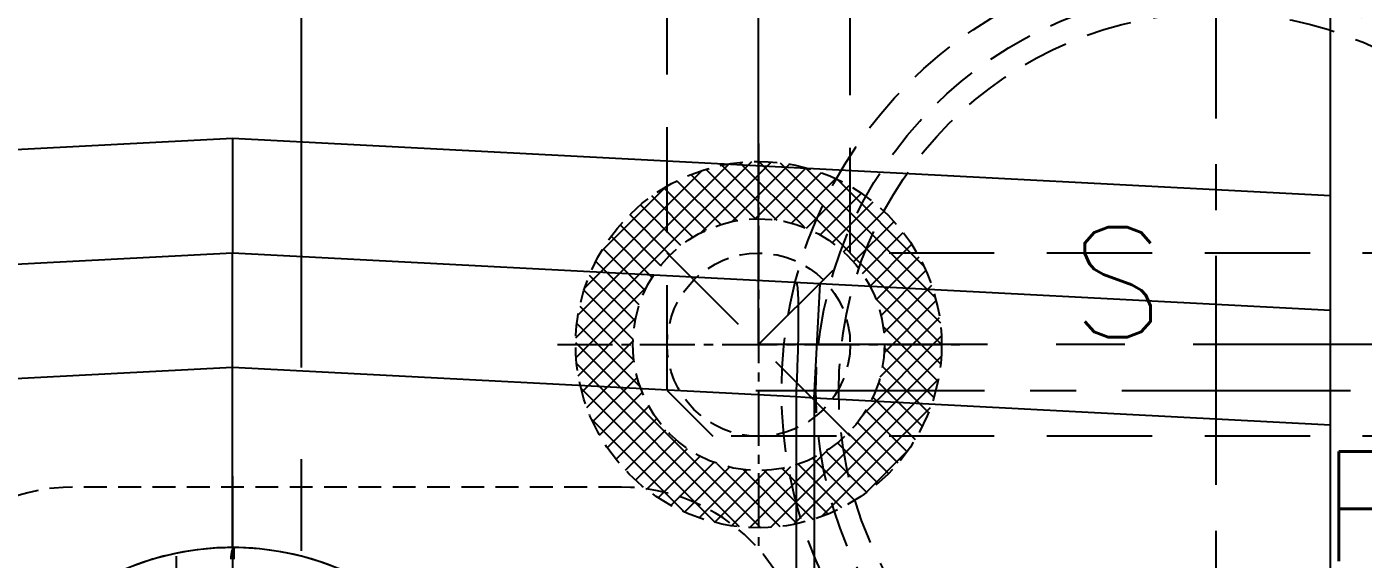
# Model space of a CAD drawing. Header units: millimetres. Extents: x 27300 to 28436, y -21252 to -20448.
# Drawn here: x 27871.7 to 27930.1, y -20618.3 to -20595 of the extents above; entities that cross this region are included whole.
import ezdxf

# ---------------------------------------------------------------- set-up
doc = ezdxf.new("R2010")
doc.units = ezdxf.units.MM
doc.header["$LTSCALE"] = 8
for name, pattern in [('CENTER', [2, 1.25, -0.25, 0.25, -0.25]), ('CENTER2', [1.125, 0.75, -0.125, 0.125, -0.125]), ('HIDDEN', [0.375, 0.25, -0.125]), ('HIDDEN2', [0.1875, 0.125, -0.0625])]:
    doc.linetypes.add(name, pattern=pattern)
doc.layers.get('DEFPOINTS').update_dxf_attribs({"color": 6})
for name, color, linetype in [('Cav-cor', 30, 'Continuous'), ('CL', 1, 'Continuous'), ('PIN', 5, 'Continuous'), ('PRODUCT', 1, 'Continuous'), ('SP', 3, 'Continuous'), ('WT', 4, 'Continuous')]:
    doc.layers.add(name, color=color, linetype=linetype)
doc.layers.add('dim', color=3, linetype='Continuous', lineweight=15)
doc.styles.get("Standard").update_dxf_attribs({"font": 'txt.shx', "width": 0.8, "bigfont": 'chineset.shx'})
doc.dimstyles.new('ISO-25', dxfattribs={"dimtxt": 5, "dimasz": 4, "dimexe": 0.3, "dimexo": 0.3, "dimtad": 0, "dimzin": 1, "dimdsep": 46, "dimtxsty": 'Standard', "dimcen": 0, "dimclrd": 3, "dimclre": 3, "dimclrt": 3, "dimazin": 0, "dimtfac": 1, "dimtofl": 0, "dimtmove": 0, "dimatfit": 0, "dimfxl": 0, "dimarcsym": 0})

# ---------------------------------------------------------------- blocks, each defined once
blk = doc.blocks.new('20160827.135622')
at = {"layer": 'SP', "linetype": 'CENTER'}
for p, q in [((0, -20.125), (0, 20.125)), ((-20.125, 0), (20.125, 0))]:
    blk.add_line(p, q, dxfattribs=at)
at = {"layer": 'SP', "linetype": 'HIDDEN'}
for radius in [19, 17.5, 16.5]:
    blk.add_circle((0, 0), radius, dxfattribs=at)
at = {"layer": 'SP'}
for s, p in [('S', (-6.365, 2.328)), ('P', (4.536, -7.457))]:
    blk.add_text(s, height=4.796, dxfattribs=at).set_placement(p)
at = {"layer": 'SP', "color": 6, "insert": (-1.487, -10.317), "char_height": 3.8281, "attachment_point": 5}
blk.add_mtext('Ø35.00', dxfattribs=at)
blk = doc.blocks.new('20150513.114820')
at = {"layer": 'WT', "linetype": 'Continuous'}
h = blk.add_hatch(dxfattribs=at)
h.set_pattern_fill('ANSI37', color=125, scale=5, angle=270, style=0)
h.set_pattern_definition([(315, (23425.0146, -23957.4168), (0.441941738, 0.441941738), []), (45, (23425.0146, -23957.4168), (-0.441941738, 0.441941738), [])])
h.paths.add_polyline_path([(8, 0), (5.5, 0, 1), (-5.5, 0), (-8, 0, -1)])
h.paths.add_polyline_path([(-8, 0), (-5.5, 0, 0.414214), (0, -5.5, 0.414214), (5.5, 0), (8, 0, -0.414214), (0, -8, -0.414214)])
at = {"layer": 'WT', "color": 125, "linetype": 'CENTER2', "ltscale": 0.4}
for p, q in [((0, 8.788), (0, -8.788)), ((8.788, 0), (-8.788, 0))]:
    blk.add_line(p, q, dxfattribs=at)
at = {"layer": 'WT', "color": 125, "linetype": 'HIDDEN2'}
for radius in [8, 5.5, 4]:
    blk.add_circle((0, 0), radius, dxfattribs=at)
blk = doc.blocks.new('*D27019')
at = {"layer": 'DEFPOINTS', "color": 0}
for p in [(27928.661, -20553.931), (27946.106, -20553.931), (27920.661, -20798.931)]:
    blk.add_point(p, dxfattribs=at)
at = {"layer": 'dim', "color": 3, "lineweight": -2}
for p, q in [((27928.961, -20553.931), (27946.406, -20553.931)), ((27946.106, -20557.931), (27946.106, -20666.472)), ((27946.106, -20794.931), (27946.106, -20686.389)), ((27920.961, -20798.931), (27946.406, -20798.931))]:
    blk.add_line(p, q, dxfattribs=at)
at = {"layer": 'dim', "color": 3}
for points in [[(27946.772, -20557.931), (27945.439, -20557.931), (27946.106, -20553.931)], [(27945.439, -20794.931), (27946.772, -20794.931), (27946.106, -20798.931)]]:
    blk.add_solid(points, dxfattribs=at)
at = {"layer": 'dim', "color": 3, "insert": (27946.106, -20676.431), "char_height": 5, "attachment_point": 5, "rotation": 90}
blk.add_mtext('245.00', dxfattribs=at)

msp = doc.modelspace()

# ---------------------------------------------------------------- linework, layer by layer
at = {"linetype": 'CENTER', "ltscale": 2}
msp.add_line((27883.661, -20493.931), (27883.661, -20843.931), dxfattribs=at)
at = {"linetype": 'HIDDEN2'}
msp.add_lwpolyline([(27865.667, -20623.154), (27865.667, -20637.154, 0.414214), (27873.667, -20645.154), (27897.667, -20645.154, 0.414214), (27905.667, -20637.154), (27905.667, -20623.154, 0.414214), (27897.667, -20615.154), (27873.667, -20615.154, 0.414214)], format="xyb", close=True, dxfattribs=at)
at = {"layer": 'Cav-cor', "color": 241}
for p, q in [((27928.661, -20790.931), (27928.661, -20546.931)), ((27880.661, -20599.924), (27838.661, -20602.125)), ((27928.661, -20602.439), (27880.661, -20599.924)), ((27880.661, -20599.924), (27880.661, -20604.931)), ((27880.661, -20604.931), (27838.661, -20607.132)), ((27928.661, -20607.446), (27880.661, -20604.931)), ((27880.661, -20609.924), (27880.661, -20604.931)), ((27906.088, -20611.27), (27906.35, -20606.277)), ((27880.661, -20609.924), (27856.019, -20611.215)), ((27880.661, -20617.793), (27880.661, -20609.924)), ((27905.303, -20611.215), (27880.661, -20609.924)), ((27905.303, -20611.215), (27905.303, -20650.223)), ((27906.088, -20611.27), (27905.303, -20611.215)), ((27906.088, -20611.27), (27906.088, -20650.262)), ((27928.661, -20612.453), (27906.088, -20611.27)), ((27880.726, -20618.235), (27880.726, -20618.304))]:
    msp.add_line(p, q, dxfattribs=at)
for centre, radius, start, end in [((27880.661, -20629.931), 12.138, 33.90349, 126.01055), ((27882.55, -20618.336), 1.956, 176.99551, 179.02514)]:
    msp.add_arc(centre, radius, start, end, dxfattribs=at)
for points, knots in [([(27905.303, -20611.215), (27905.32, -20610.891), (27905.35, -20610.255), (27905.384, -20609.332), (27905.405, -20608.481), (27905.413, -20607.734), (27905.409, -20607.191), (27905.397, -20606.83), (27905.385, -20606.62), (27905.371, -20606.456), (27905.352, -20606.333), (27905.337, -20606.263), (27905.315, -20606.223), (27905.303, -20606.222)], [0, 0, 0, 0, 0.194288, 0.381053, 0.553165, 0.704064, 0.828016, 0.878381, 0.920367, 0.953591, 0.97782, 0.993002, 1, 1, 1, 1]), ([(27880.731, -20617.793), (27880.713, -20617.793), (27880.685, -20617.821), (27880.663, -20617.866), (27880.635, -20617.945), (27880.61, -20618.068), (27880.599, -20618.175), (27880.596, -20618.234)], [0, 0, 0, 0, 0.115211, 0.208106, 0.326499, 0.631382, 1, 1, 1, 1]), ([(27880.731, -20617.793), (27880.731, -20617.793), (27880.731, -20617.797), (27880.73, -20617.802), (27880.729, -20617.812), (27880.729, -20617.826), (27880.728, -20617.844), (27880.727, -20617.874), (27880.726, -20617.921), (27880.726, -20617.987), (27880.725, -20618.062), (27880.725, -20618.146), (27880.726, -20618.205), (27880.726, -20618.235)], [0, 0, 0, 0, 0.004696, 0.018367, 0.040958, 0.072392, 0.112445, 0.160834, 0.281244, 0.430243, 0.603443, 0.795464, 1, 1, 1, 1])]:
    msp.add_open_spline(points, degree=3, knots=knots, dxfattribs=at)
at = {"layer": 'CL', "color": 6, "linetype": 'CENTER', "ltscale": 0.8}
msp.add_line((27880.661, -20614.674), (27880.661, -20645.188), dxfattribs=at)
at = {"layer": 'PIN', "color": 3, "linetype": 'CENTER2'}
msp.add_line((27878.21, -20624.169), (27878.21, -20617.75), dxfattribs=at)
at = {"layer": 'PRODUCT'}
msp.add_arc((27880.661, -20629.931), 12.138, 33.90349, 316.11833, dxfattribs=at)
for points, start_tangent, end_tangent in [([(27880.731, -20617.793), (27880.696, -20617.812), (27880.666, -20617.862), (27880.642, -20617.929), (27880.624, -20618.005), (27880.61, -20618.084), (27880.602, -20618.161), (27880.596, -20618.234), (27880.594, -20618.303)], (-0.999999, 0.001384), (-0.017032, -0.999855)), ([(27880.731, -20617.793), (27880.729, -20617.812), (27880.728, -20617.862), (27880.726, -20617.929), (27880.726, -20618.005), (27880.725, -20618.085), (27880.725, -20618.162), (27880.726, -20618.235), (27880.726, -20618.304)], (-0.969676, -0.244392), (0.004946, -0.999988))]:
    msp.add_spline(points, degree=3, dxfattribs=dict(at, start_tangent=start_tangent, end_tangent=end_tangent))
at = {"layer": 'WT', "color": 125, "linetype": 'CENTER', "ltscale": 1.5}
for p, q in [((27903.661, -20608.931), (27903.661, -20538.931)), ((28033.661, -20608.931), (27903.661, -20608.931))]:
    msp.add_line(p, q, dxfattribs=at)
at = {"layer": 'WT', "color": 125, "linetype": 'HIDDEN', "ltscale": 2.3}
for p, q in [((27899.661, -20610.931), (27899.661, -20557.931)), ((27907.661, -20604.931), (27907.661, -20557.931)), ((27907.661, -20612.931), (27899.661, -20604.931)), ((27903.661, -20608.931), (27907.661, -20604.931)), ((28003.661, -20604.931), (27907.661, -20604.931)), ((27899.661, -20610.931), (27901.661, -20612.931)), ((28003.661, -20612.931), (27901.661, -20612.931))]:
    msp.add_line(p, q, dxfattribs=at)

# ---------------------------------------------------------------- block references
at = {"layer": 'dim'}
msp.add_blockref('20160827.135622', (27923.661, -20610.931), dxfattribs=at)
at = {"layer": 'WT', "rotation": 90.00000000000001}
msp.add_blockref('20150513.114820', (27903.661, -20608.931), dxfattribs=at)

# ---------------------------------------------------------------- dimensions: what is measured, and where the dimension line sits
at = {"layer": 'dim'}
dim = msp.add_linear_dim(base=(27946.106, -20553.931), p1=(27920.661, -20798.931), p2=(27928.661, -20553.931), angle=90, dimstyle='ISO-25', dxfattribs=at)
dim.commit()
dim.dimension.update_dxf_attribs({"geometry": '*D27019', "text_midpoint": (27946.106, -20676.431)})

doc.saveas('drawing.dxf')
